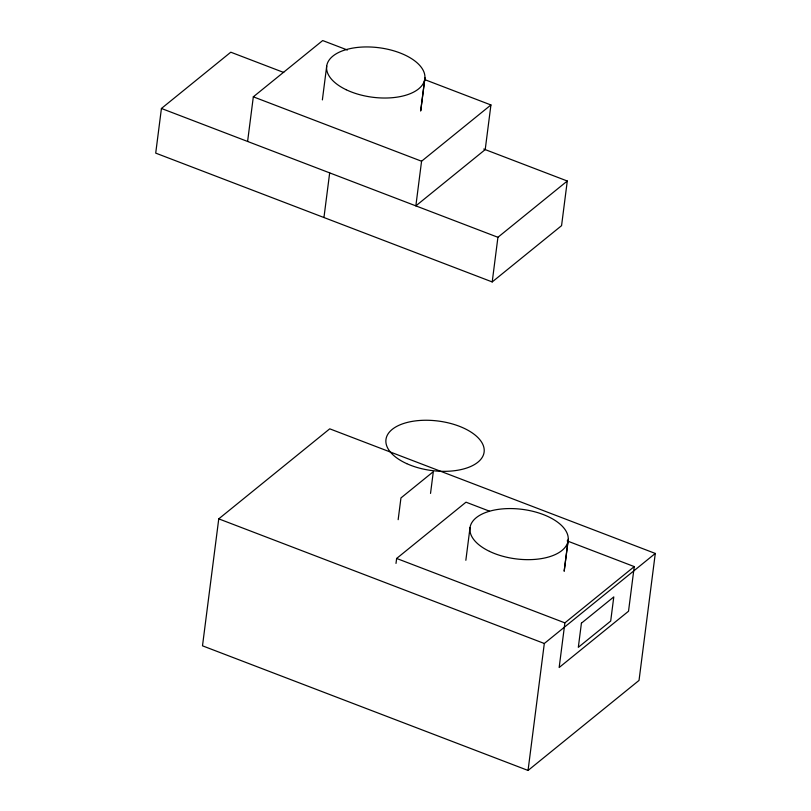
<?xml version="1.0" encoding="UTF-8"?>
<svg xmlns="http://www.w3.org/2000/svg" width="811" height="811" viewBox="0 0 811 811"><rect width="100%" height="100%" fill="white"/><g stroke="black" fill="none" stroke-linecap="round" stroke-linejoin="round"><path stroke-width="1.22" d="M283.738 72.473L230.79 52.198L161.43 108.471L155.712 153.117L492.206 281.934L561.567 225.661L567.284 181.015L483.751 149.042M247.598 141.459L253.326 96.823L322.687 40.55L347.392 50.008M218.757 518.858L202.497 645.82L528.052 770.45L639.027 680.419L655.288 553.447L329.742 428.826L218.757 518.858L544.313 643.488L655.288 553.447M322.373 99.905L326.711 66.036M323.954 217.52L329.671 172.885M420.727 110.793L424.812 78.931M420.706 110.843L424.934 77.643M490.929 104.964L421.568 161.227L415.85 205.872L485.211 149.599L490.929 104.964L425.045 79.731M398.16 519.679L400.948 497.944L433.317 471.688L430.529 493.412M396.001 563.412L396.64 558.455L466.001 502.181L489.53 511.194M492.206 281.934L497.924 237.288L567.284 181.015M465.849 560.289L470.025 527.677M528.052 770.45L544.313 643.488M568.247 539.274L564.172 571.248L568.126 540.562M634.243 566.595L564.882 622.868L559.164 667.504L628.525 611.23L634.243 566.595L567.183 540.917M253.326 96.823L421.568 161.227M161.43 108.471L497.924 237.288M396.64 558.455L564.882 622.868M581.416 623.183L578.324 647.32L610.693 621.064L613.785 596.916L581.416 623.183M489.469 551.348A49.471 24.959 7.3 0 0 567.882 541.829A49.471 24.959 7.3 0 0 499.88 509.166A49.471 24.959 7.3 0 0 489.469 551.348M406.706 463.628A49.471 24.959 7.3 0 0 484.015 452.731A49.471 24.959 7.3 0 0 414.401 421.041A49.471 24.959 7.3 0 0 406.706 463.628M346.155 89.717A49.471 24.959 7.3 0 0 424.569 80.198A49.471 24.959 7.3 0 0 356.566 47.535A49.471 24.959 7.3 0 0 346.155 89.717"/></g></svg>
